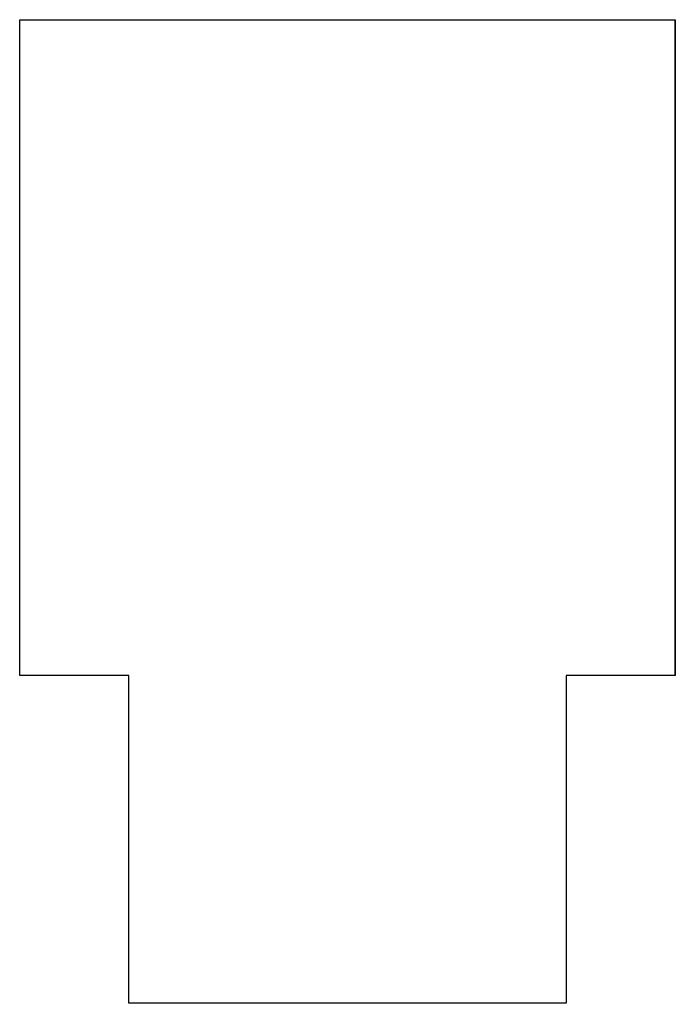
# Model space of a CAD drawing. Header units: millimetres. Extents: x -3 to 3, y -6 to 3.
import ezdxf

# ---------------------------------------------------------------- set-up
doc = ezdxf.new("R2010")
doc.units = ezdxf.units.MM
doc.layers.get('0').update_dxf_attribs({"linetype": 'CONTINUOUS'})

msp = doc.modelspace()

# ---------------------------------------------------------------- linework, layer by layer
msp.add_line((3, -3), (3, 3))
msp.add_lwpolyline([(-2, -6), (-2, -3), (-3, -3), (-3, 3), (3, 3), (3, -3), (2, -3), (2, -6)], close=True)

doc.saveas('drawing.dxf')
